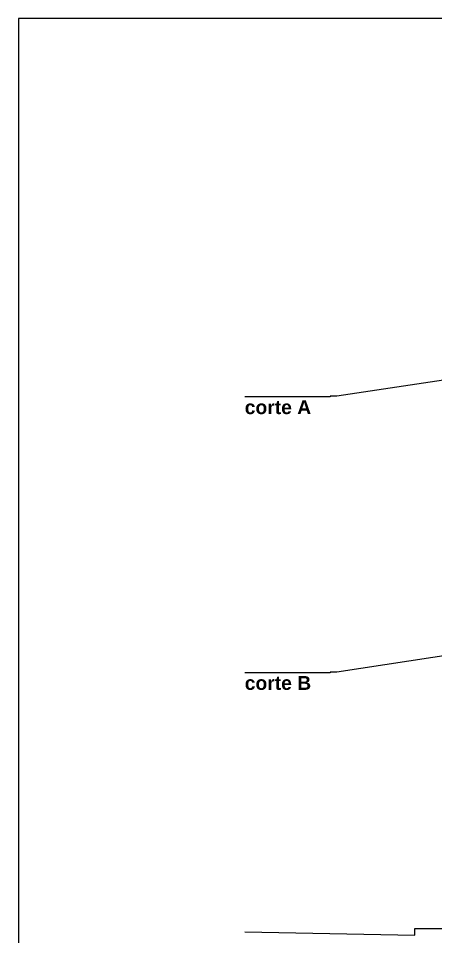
# Model space of a CAD drawing. Header units: millimetres. Extents: x 11902 to 12193, y 9935 to 10135.
# Drawn here: x 12095.73 to 12108.46, y 10046.62 to 10074.62 of the extents above; entities that cross this region are included whole.
import ezdxf

# ---------------------------------------------------------------- set-up
doc = ezdxf.new("R2010")
doc.units = ezdxf.units.MM
doc.layers.add('01-MUROS', color=7, linetype='Continuous')
doc.styles.get("Standard").update_dxf_attribs({"font": 'arial.ttf'})

msp = doc.modelspace()

# ---------------------------------------------------------------- linework, layer by layer
at = {"color": 3}
msp.add_lwpolyline([(12095.7292, 10024.5968), (12192.6057, 10024.5968), (12192.6057, 10074.619), (12095.7292, 10074.619)], close=True, dxfattribs=at)
msp.add_lwpolyline([(12102.6327, 10046.7704), (12107.8244, 10046.6698), (12107.8244, 10046.8698), (12113.8647, 10046.8698), (12114.3244, 10046.6898), (12121.5244, 10046.6898), (12121.5244, 10046.8698), (12122.3233, 10046.8698)])
at = {"layer": '01-MUROS'}
for p, q in [((12112.0352, 10064.0967), (12105.4452, 10063.0967)), ((12105.2452, 10063.0767), (12102.6327, 10063.0767)), ((12105.4452, 10063.0967), (12105.2452, 10063.0967)), ((12105.2452, 10063.0967), (12105.2452, 10063.0767)), ((12112.0352, 10055.6883), (12105.4452, 10054.6883)), ((12105.4452, 10054.6883), (12105.2452, 10054.6883)), ((12105.2452, 10054.6883), (12105.2452, 10054.6683)), ((12105.2452, 10054.6683), (12102.6327, 10054.6683))]:
    msp.add_line(p, q, dxfattribs=at)

# ---------------------------------------------------------------- texts
at = {"color": 1, "lineweight": 9, "true_color": 0xe60000, "char_height": 0.420918, "attachment_point": 1}
for s, insert in [('{\\fArial|b1|i0|c0|p34;corte A}', (12102.6349, 10062.9741)), ('{\\fArial|b1|i0|c0|p34;corte B}', (12102.6349, 10054.5657))]:
    msp.add_mtext_dynamic_manual_height_columns(s, width=3.285559, gutter_width=12.5, heights=[0], dxfattribs=dict(at, insert=insert))

doc.saveas('drawing.dxf')
